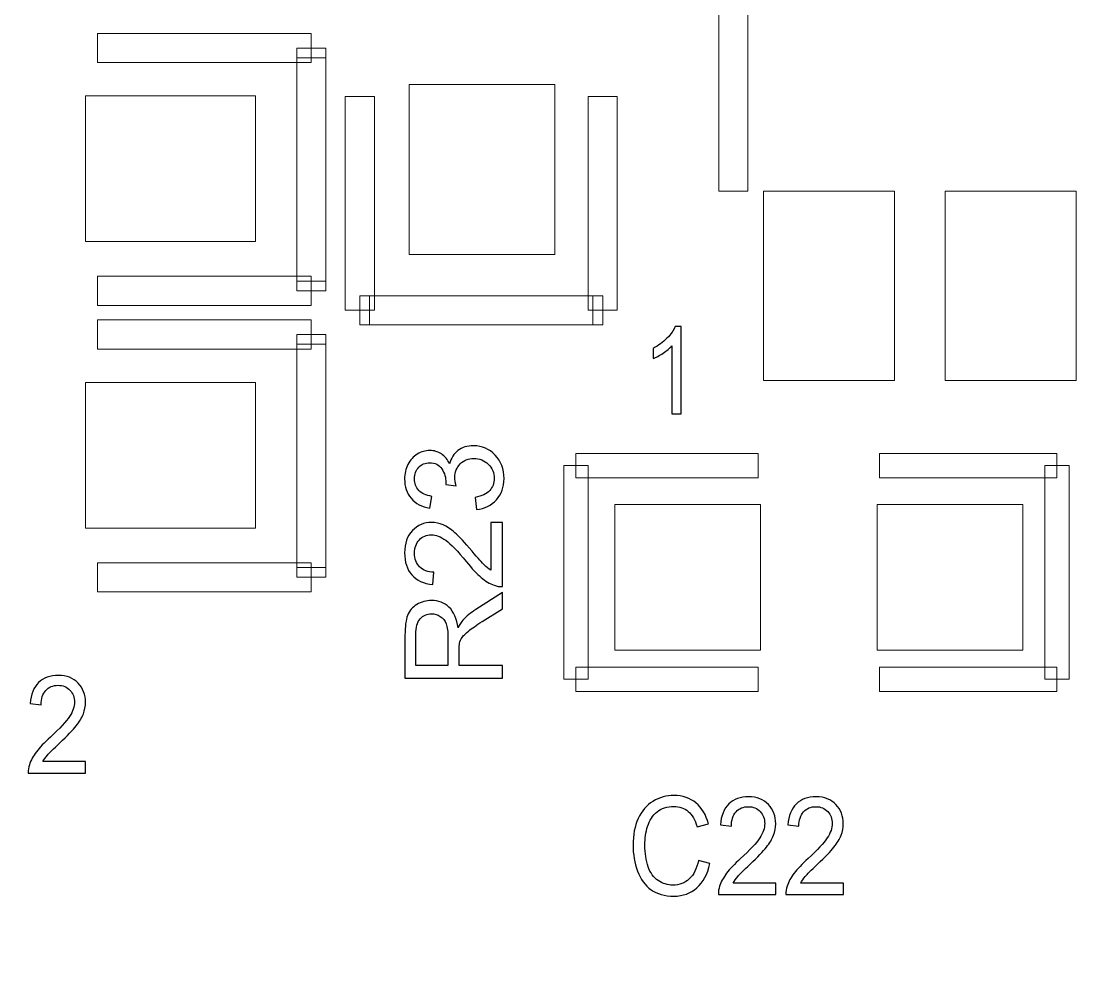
# Model space of a CAD drawing. Header units: millimetres. Extents: x -69 to 39, y -9 to 54.
# Drawn here: x -26.33 to -20.75, y 15.96 to 20.96 of the extents above; entities that cross this region are included whole.
import ezdxf

# ---------------------------------------------------------------- set-up
doc = ezdxf.new("R2010")
doc.units = ezdxf.units.MM
doc.header["$MEASUREMENT"] = 0
for name, color, linetype in [('BG_OUTLINE', 7, 'Continuous'), ('PG_SILKSCREEN_TOP', 7, 'Continuous'), ('PIN_TOP', 7, 'Continuous'), ('RD_SILKSCREEN_TOP', 7, 'Continuous')]:
    doc.layers.add(name, color=color, linetype=linetype)

msp = doc.modelspace()

# ---------------------------------------------------------------- linework, layer by layer
at = {"layer": 'BG_OUTLINE', "color": 176, "lineweight": 9}
msp.add_open_spline([(22.1252, -9.4051), (22.1252, -9.4051), (-56.3279, -9.4051), (-56.3279, -9.4051), (-56.3279, -9.4051), (-56.3279, -9.4051), (-56.3279, 41.6488), (-56.3279, 41.6488), (-56.3279, 41.6488), (-56.3279, 41.6488), (22.3259, 41.6488), (22.3259, 41.6488), (22.3259, 41.6488), (22.9318, 41.6492), (23.513, 41.4088), (23.9418, 40.9807), (23.9418, 40.9807), (24.3705, 40.5525), (24.6115, 39.9687), (24.6119, 39.3628), (24.6119, 39.3628), (24.6119, 39.3628), (24.6119, -7.1191), (24.6119, -7.1191), (24.6119, -7.1191), (24.6123, -7.725), (24.372, -8.3063), (23.9438, -8.735), (23.9438, -8.735), (23.5156, -9.1637), (22.9318, -9.4047), (22.3259, -9.4051), (22.3259, -9.4051), (22.3259, -9.4051), (22.1252, -9.4051), (22.1252, -9.4051)], degree=3, knots=[0, 0, 0, 0, 0.111111, 0.111111, 0.111111, 0.111111, 0.222222, 0.222222, 0.222222, 0.222222, 0.333333, 0.333333, 0.333333, 0.333333, 0.444444, 0.444444, 0.444444, 0.444444, 0.555556, 0.555556, 0.555556, 0.555556, 0.666667, 0.666667, 0.666667, 0.666667, 0.777778, 0.777778, 0.777778, 0.777778, 0.888889, 0.888889, 0.888889, 0.888889, 1, 1, 1, 1], dxfattribs=at)
at = {"layer": 'PG_SILKSCREEN_TOP', "lineweight": 9}
for points in [[(-22.5328, 20.069), (-22.5328, 20.069), (-22.6852, 20.069), (-22.6852, 20.069), (-22.6852, 20.069), (-22.6852, 20.069), (-22.6852, 21.6692), (-22.6852, 21.6692), (-22.6852, 21.6692), (-22.6852, 21.6692), (-22.5328, 21.6692), (-22.5328, 21.6692), (-22.5328, 21.6692), (-22.5328, 21.6692), (-22.5328, 20.069), (-22.5328, 20.069)], [(-24.8165, 20.8945), (-24.8165, 20.8945), (-24.8165, 20.7421), (-24.8165, 20.7421), (-24.8165, 20.7421), (-24.8165, 20.7421), (-25.9341, 20.7421), (-25.9341, 20.7421), (-25.9341, 20.7421), (-25.9341, 20.7421), (-25.9341, 20.8945), (-25.9341, 20.8945), (-25.9341, 20.8945), (-25.9341, 20.8945), (-24.8165, 20.8945), (-24.8165, 20.8945)], [(-24.7403, 20.7675), (-24.7403, 20.7675), (-24.8927, 20.7675), (-24.8927, 20.7675), (-24.8927, 20.7675), (-24.8927, 20.7675), (-24.8927, 20.8183), (-24.8927, 20.8183), (-24.8927, 20.8183), (-24.8927, 20.8183), (-24.7403, 20.8183), (-24.7403, 20.8183), (-24.7403, 20.8183), (-24.7403, 20.8183), (-24.7403, 20.7675), (-24.7403, 20.7675)], [(-24.7403, 19.5991), (-24.7403, 19.5991), (-24.8927, 19.5991), (-24.8927, 19.5991), (-24.8927, 19.5991), (-24.8927, 19.5991), (-24.8927, 20.7675), (-24.8927, 20.7675), (-24.8927, 20.7675), (-24.8927, 20.7675), (-24.7403, 20.7675), (-24.7403, 20.7675), (-24.7403, 20.7675), (-24.7403, 20.7675), (-24.7403, 19.5991), (-24.7403, 19.5991)], [(-24.6387, 20.5643), (-24.6387, 20.5643), (-24.4863, 20.5643), (-24.4863, 20.5643), (-24.4863, 20.5643), (-24.4863, 20.5643), (-24.4863, 19.4467), (-24.4863, 19.4467), (-24.4863, 19.4467), (-24.4863, 19.4467), (-24.6387, 19.4467), (-24.6387, 19.4467), (-24.6387, 19.4467), (-24.6387, 19.4467), (-24.6387, 20.5643), (-24.6387, 20.5643)], [(-23.2163, 19.4467), (-23.2163, 19.4467), (-23.3687, 19.4467), (-23.3687, 19.4467), (-23.3687, 19.4467), (-23.3687, 19.4467), (-23.3687, 20.5643), (-23.3687, 20.5643), (-23.3687, 20.5643), (-23.3687, 20.5643), (-23.2163, 20.5643), (-23.2163, 20.5643), (-23.2163, 20.5643), (-23.2163, 20.5643), (-23.2163, 19.4467), (-23.2163, 19.4467)], [(-25.9341, 19.4721), (-25.9341, 19.4721), (-25.9341, 19.6245), (-25.9341, 19.6245), (-25.9341, 19.6245), (-25.9341, 19.6245), (-24.8165, 19.6245), (-24.8165, 19.6245), (-24.8165, 19.6245), (-24.8165, 19.6245), (-24.8165, 19.4721), (-24.8165, 19.4721), (-24.8165, 19.4721), (-24.8165, 19.4721), (-25.9341, 19.4721), (-25.9341, 19.4721)], [(-24.7403, 19.5483), (-24.7403, 19.5483), (-24.8927, 19.5483), (-24.8927, 19.5483), (-24.8927, 19.5483), (-24.8927, 19.5483), (-24.8927, 19.5991), (-24.8927, 19.5991), (-24.8927, 19.5991), (-24.8927, 19.5991), (-24.7403, 19.5991), (-24.7403, 19.5991), (-24.7403, 19.5991), (-24.7403, 19.5991), (-24.7403, 19.5483), (-24.7403, 19.5483)], [(-24.5625, 19.3705), (-24.5625, 19.3705), (-24.5625, 19.5229), (-24.5625, 19.5229), (-24.5625, 19.5229), (-24.5625, 19.5229), (-24.5117, 19.5229), (-24.5117, 19.5229), (-24.5117, 19.5229), (-24.5117, 19.5229), (-24.5117, 19.3705), (-24.5117, 19.3705), (-24.5117, 19.3705), (-24.5117, 19.3705), (-24.5625, 19.3705), (-24.5625, 19.3705)], [(-24.5117, 19.3705), (-24.5117, 19.3705), (-24.5117, 19.5229), (-24.5117, 19.5229), (-24.5117, 19.5229), (-24.5117, 19.5229), (-23.3433, 19.5229), (-23.3433, 19.5229), (-23.3433, 19.5229), (-23.3433, 19.5229), (-23.3433, 19.3705), (-23.3433, 19.3705), (-23.3433, 19.3705), (-23.3433, 19.3705), (-24.5117, 19.3705), (-24.5117, 19.3705)], [(-23.3433, 19.3705), (-23.3433, 19.3705), (-23.3433, 19.5229), (-23.3433, 19.5229), (-23.3433, 19.5229), (-23.3433, 19.5229), (-23.2925, 19.5229), (-23.2925, 19.5229), (-23.2925, 19.5229), (-23.2925, 19.5229), (-23.2925, 19.3705), (-23.2925, 19.3705), (-23.2925, 19.3705), (-23.2925, 19.3705), (-23.3433, 19.3705), (-23.3433, 19.3705)], [(-24.8165, 19.3959), (-24.8165, 19.3959), (-24.8165, 19.2435), (-24.8165, 19.2435), (-24.8165, 19.2435), (-24.8165, 19.2435), (-25.9341, 19.2435), (-25.9341, 19.2435), (-25.9341, 19.2435), (-25.9341, 19.2435), (-25.9341, 19.3959), (-25.9341, 19.3959), (-25.9341, 19.3959), (-25.9341, 19.3959), (-24.8165, 19.3959), (-24.8165, 19.3959)], [(-24.7403, 19.2689), (-24.7403, 19.2689), (-24.8927, 19.2689), (-24.8927, 19.2689), (-24.8927, 19.2689), (-24.8927, 19.2689), (-24.8927, 19.3197), (-24.8927, 19.3197), (-24.8927, 19.3197), (-24.8927, 19.3197), (-24.7403, 19.3197), (-24.7403, 19.3197), (-24.7403, 19.3197), (-24.7403, 19.3197), (-24.7403, 19.2689), (-24.7403, 19.2689)], [(-24.7403, 18.1005), (-24.7403, 18.1005), (-24.8927, 18.1005), (-24.8927, 18.1005), (-24.8927, 18.1005), (-24.8927, 18.1005), (-24.8927, 19.2689), (-24.8927, 19.2689), (-24.8927, 19.2689), (-24.8927, 19.2689), (-24.7403, 19.2689), (-24.7403, 19.2689), (-24.7403, 19.2689), (-24.7403, 19.2689), (-24.7403, 18.1005), (-24.7403, 18.1005)], [(-23.4322, 18.5704), (-23.4322, 18.5704), (-23.4322, 18.6974), (-23.4322, 18.6974), (-23.4322, 18.6974), (-23.4322, 18.6974), (-22.4797, 18.6974), (-22.4797, 18.6974), (-22.4797, 18.6974), (-22.4797, 18.6974), (-22.4797, 18.5704), (-22.4797, 18.5704), (-22.4797, 18.5704), (-22.4797, 18.5704), (-23.4322, 18.5704), (-23.4322, 18.5704)], [(-20.9176, 18.6974), (-20.9176, 18.6974), (-20.9176, 18.5704), (-20.9176, 18.5704), (-20.9176, 18.5704), (-20.9176, 18.5704), (-21.8447, 18.5704), (-21.8447, 18.5704), (-21.8447, 18.5704), (-21.8447, 18.5704), (-21.8447, 18.6974), (-21.8447, 18.6974), (-21.8447, 18.6974), (-21.8447, 18.6974), (-20.9176, 18.6974), (-20.9176, 18.6974)], [(-23.3687, 17.5163), (-23.3687, 17.5163), (-23.4957, 17.5163), (-23.4957, 17.5163), (-23.4957, 17.5163), (-23.4957, 17.5163), (-23.4957, 18.6339), (-23.4957, 18.6339), (-23.4957, 18.6339), (-23.4957, 18.6339), (-23.3687, 18.6339), (-23.3687, 18.6339), (-23.3687, 18.6339), (-23.3687, 18.6339), (-23.3687, 17.5163), (-23.3687, 17.5163)], [(-20.8541, 17.5163), (-20.8541, 17.5163), (-20.9811, 17.5163), (-20.9811, 17.5163), (-20.9811, 17.5163), (-20.9811, 17.5163), (-20.9811, 18.6339), (-20.9811, 18.6339), (-20.9811, 18.6339), (-20.9811, 18.6339), (-20.8541, 18.6339), (-20.8541, 18.6339), (-20.8541, 18.6339), (-20.8541, 18.6339), (-20.8541, 17.5163), (-20.8541, 17.5163)], [(-25.9341, 17.9735), (-25.9341, 17.9735), (-25.9341, 18.1259), (-25.9341, 18.1259), (-25.9341, 18.1259), (-25.9341, 18.1259), (-24.8165, 18.1259), (-24.8165, 18.1259), (-24.8165, 18.1259), (-24.8165, 18.1259), (-24.8165, 17.9735), (-24.8165, 17.9735), (-24.8165, 17.9735), (-24.8165, 17.9735), (-25.9341, 17.9735), (-25.9341, 17.9735)], [(-24.7403, 18.0497), (-24.7403, 18.0497), (-24.8927, 18.0497), (-24.8927, 18.0497), (-24.8927, 18.0497), (-24.8927, 18.0497), (-24.8927, 18.1005), (-24.8927, 18.1005), (-24.8927, 18.1005), (-24.8927, 18.1005), (-24.7403, 18.1005), (-24.7403, 18.1005), (-24.7403, 18.1005), (-24.7403, 18.1005), (-24.7403, 18.0497), (-24.7403, 18.0497)], [(-22.4797, 17.5798), (-22.4797, 17.5798), (-22.4797, 17.4528), (-22.4797, 17.4528), (-22.4797, 17.4528), (-22.4797, 17.4528), (-23.4322, 17.4528), (-23.4322, 17.4528), (-23.4322, 17.4528), (-23.4322, 17.4528), (-23.4322, 17.5798), (-23.4322, 17.5798), (-23.4322, 17.5798), (-23.4322, 17.5798), (-22.4797, 17.5798), (-22.4797, 17.5798)], [(-21.8447, 17.4528), (-21.8447, 17.4528), (-21.8447, 17.5798), (-21.8447, 17.5798), (-21.8447, 17.5798), (-21.8447, 17.5798), (-20.9176, 17.5798), (-20.9176, 17.5798), (-20.9176, 17.5798), (-20.9176, 17.5798), (-20.9176, 17.4528), (-20.9176, 17.4528), (-20.9176, 17.4528), (-20.9176, 17.4528), (-21.8447, 17.4528), (-21.8447, 17.4528)]]:
    msp.add_open_spline(points, degree=3, knots=[0, 0, 0, 0, 0.25, 0.25, 0.25, 0.25, 0.5, 0.5, 0.5, 0.5, 0.75, 0.75, 0.75, 0.75, 1, 1, 1, 1], dxfattribs=at)
at = {"layer": 'PG_SILKSCREEN_TOP'}
msp.add_open_spline([(-22.8813, 18.905), (-22.8813, 18.905), (-22.9302, 18.905), (-22.9302, 18.905), (-22.9302, 18.905), (-22.9302, 18.905), (-22.9302, 19.2606), (-22.9302, 19.2606), (-22.9302, 19.2606), (-22.942, 19.2478), (-22.9574, 19.235), (-22.9766, 19.2222), (-22.9766, 19.2222), (-22.9959, 19.2094), (-23.013, 19.1997), (-23.0283, 19.1934), (-23.0283, 19.1934), (-23.0283, 19.1934), (-23.0283, 19.2473), (-23.0283, 19.2473), (-23.0283, 19.2473), (-23.0009, 19.262), (-22.9769, 19.2798), (-22.9564, 19.3006), (-22.9564, 19.3006), (-22.9359, 19.3216), (-22.9213, 19.3418), (-22.9127, 19.3615), (-22.9127, 19.3615), (-22.9127, 19.3615), (-22.8813, 19.3615), (-22.8813, 19.3615), (-22.8813, 19.3615), (-22.8813, 19.3615), (-22.8813, 18.905), (-22.8813, 18.905)], degree=3, knots=[0, 0, 0, 0, 0.111111, 0.111111, 0.111111, 0.111111, 0.222222, 0.222222, 0.222222, 0.222222, 0.333333, 0.333333, 0.333333, 0.333333, 0.444444, 0.444444, 0.444444, 0.444444, 0.555556, 0.555556, 0.555556, 0.555556, 0.666667, 0.666667, 0.666667, 0.666667, 0.777778, 0.777778, 0.777778, 0.777778, 0.888889, 0.888889, 0.888889, 0.888889, 1, 1, 1, 1], dxfattribs=at)
at = {"layer": 'PIN_TOP', "color": 8, "lineweight": 9}
for points in [[(-24.3049, 20.6278), (-24.3049, 20.6278), (-23.5429, 20.6278), (-23.5429, 20.6278), (-23.5429, 20.6278), (-23.5429, 20.6278), (-23.5429, 19.7388), (-23.5429, 19.7388), (-23.5429, 19.7388), (-23.5429, 19.7388), (-24.3049, 19.7388), (-24.3049, 19.7388), (-24.3049, 19.7388), (-24.3049, 19.7388), (-24.3049, 20.6278), (-24.3049, 20.6278)], [(-25.9976, 19.8059), (-25.9976, 19.8059), (-25.9976, 20.5679), (-25.9976, 20.5679), (-25.9976, 20.5679), (-25.9976, 20.5679), (-25.1086, 20.5679), (-25.1086, 20.5679), (-25.1086, 20.5679), (-25.1086, 20.5679), (-25.1086, 19.8059), (-25.1086, 19.8059), (-25.1086, 19.8059), (-25.1086, 19.8059), (-25.9976, 19.8059), (-25.9976, 19.8059)], [(-22.4518, 19.0789), (-22.4518, 19.0789), (-22.4518, 20.0695), (-22.4518, 20.0695), (-22.4518, 20.0695), (-22.4518, 20.0695), (-21.766, 20.0695), (-21.766, 20.0695), (-21.766, 20.0695), (-21.766, 20.0695), (-21.766, 19.0789), (-21.766, 19.0789), (-21.766, 19.0789), (-21.766, 19.0789), (-22.4518, 19.0789), (-22.4518, 19.0789)], [(-21.5018, 19.0789), (-21.5018, 19.0789), (-21.5018, 20.0695), (-21.5018, 20.0695), (-21.5018, 20.0695), (-21.5018, 20.0695), (-20.816, 20.0695), (-20.816, 20.0695), (-20.816, 20.0695), (-20.816, 20.0695), (-20.816, 19.0789), (-20.816, 19.0789), (-20.816, 19.0789), (-20.816, 19.0789), (-21.5018, 19.0789), (-21.5018, 19.0789)], [(-25.9976, 18.3073), (-25.9976, 18.3073), (-25.9976, 19.0693), (-25.9976, 19.0693), (-25.9976, 19.0693), (-25.9976, 19.0693), (-25.1086, 19.0693), (-25.1086, 19.0693), (-25.1086, 19.0693), (-25.1086, 19.0693), (-25.1086, 18.3073), (-25.1086, 18.3073), (-25.1086, 18.3073), (-25.1086, 18.3073), (-25.9976, 18.3073), (-25.9976, 18.3073)], [(-22.467, 18.4307), (-22.467, 18.4307), (-22.467, 17.6687), (-22.467, 17.6687), (-22.467, 17.6687), (-22.467, 17.6687), (-23.229, 17.6687), (-23.229, 17.6687), (-23.229, 17.6687), (-23.229, 17.6687), (-23.229, 18.4307), (-23.229, 18.4307), (-23.229, 18.4307), (-23.229, 18.4307), (-22.467, 18.4307), (-22.467, 18.4307)], [(-21.0954, 18.4307), (-21.0954, 18.4307), (-21.0954, 17.6687), (-21.0954, 17.6687), (-21.0954, 17.6687), (-21.0954, 17.6687), (-21.8574, 17.6687), (-21.8574, 17.6687), (-21.8574, 17.6687), (-21.8574, 17.6687), (-21.8574, 18.4307), (-21.8574, 18.4307), (-21.8574, 18.4307), (-21.8574, 18.4307), (-21.0954, 18.4307), (-21.0954, 18.4307)]]:
    msp.add_open_spline(points, degree=3, knots=[0, 0, 0, 0, 0.25, 0.25, 0.25, 0.25, 0.5, 0.5, 0.5, 0.5, 0.75, 0.75, 0.75, 0.75, 1, 1, 1, 1], dxfattribs=at)
at = {"layer": 'RD_SILKSCREEN_TOP', "color": 1}
for points, knots in [([(-23.9517, 18.4045), (-23.9517, 18.4045), (-23.96, 18.4669), (-23.96, 18.4669), (-23.96, 18.4669), (-23.9246, 18.4742), (-23.8991, 18.4864), (-23.8834, 18.5036), (-23.8834, 18.5036), (-23.8678, 18.5209), (-23.86, 18.5419), (-23.86, 18.5666), (-23.86, 18.5666), (-23.86, 18.596), (-23.8702, 18.6209), (-23.8906, 18.6412), (-23.8906, 18.6412), (-23.9109, 18.6613), (-23.9362, 18.6715), (-23.9663, 18.6715), (-23.9663, 18.6715), (-23.995, 18.6715), (-24.0187, 18.6622), (-24.0373, 18.6434), (-24.0373, 18.6434), (-24.0559, 18.6246), (-24.0653, 18.6008), (-24.0653, 18.5718), (-24.0653, 18.5718), (-24.0653, 18.56), (-24.0629, 18.5453), (-24.0583, 18.5277), (-24.0583, 18.5277), (-24.0583, 18.5277), (-24.1132, 18.5347), (-24.1132, 18.5347), (-24.1132, 18.5347), (-24.1127, 18.5389), (-24.1124, 18.5422), (-24.1124, 18.5448), (-24.1124, 18.5448), (-24.1124, 18.5714), (-24.1194, 18.5953), (-24.1333, 18.6166), (-24.1333, 18.6166), (-24.1472, 18.638), (-24.1686, 18.6486), (-24.1976, 18.6486), (-24.1976, 18.6486), (-24.2204, 18.6486), (-24.2395, 18.6408), (-24.2545, 18.6253), (-24.2545, 18.6253), (-24.2695, 18.6098), (-24.2771, 18.5897), (-24.2771, 18.5652), (-24.2771, 18.5652), (-24.2771, 18.5409), (-24.2694, 18.5206), (-24.2542, 18.5045), (-24.2542, 18.5045), (-24.2389, 18.4883), (-24.2159, 18.4778), (-24.1853, 18.4732), (-24.1853, 18.4732), (-24.1853, 18.4732), (-24.1965, 18.4108), (-24.1965, 18.4108), (-24.1965, 18.4108), (-24.2384, 18.4183), (-24.2709, 18.4358), (-24.2939, 18.4628), (-24.2939, 18.4628), (-24.3169, 18.4899), (-24.3285, 18.5236), (-24.3285, 18.5639), (-24.3285, 18.5639), (-24.3285, 18.5916), (-24.3225, 18.6172), (-24.3106, 18.6406), (-24.3106, 18.6406), (-24.2987, 18.6639), (-24.2824, 18.6818), (-24.2618, 18.6943), (-24.2618, 18.6943), (-24.2412, 18.7066), (-24.2194, 18.7129), (-24.1961, 18.7129), (-24.1961, 18.7129), (-24.1742, 18.7129), (-24.1542, 18.707), (-24.136, 18.6951), (-24.136, 18.6951), (-24.118, 18.6833), (-24.1037, 18.6658), (-24.093, 18.6427), (-24.093, 18.6427), (-24.0861, 18.6728), (-24.0717, 18.6962), (-24.0497, 18.7129), (-24.0497, 18.7129), (-24.0279, 18.7295), (-24.0006, 18.7378), (-23.9677, 18.7378), (-23.9677, 18.7378), (-23.9233, 18.7378), (-23.8856, 18.7217), (-23.8546, 18.6892), (-23.8546, 18.6892), (-23.8237, 18.6568), (-23.8083, 18.6158), (-23.8083, 18.5663), (-23.8083, 18.5663), (-23.8083, 18.5216), (-23.8216, 18.4845), (-23.8482, 18.455), (-23.8482, 18.455), (-23.8748, 18.4255), (-23.9093, 18.4086), (-23.9517, 18.4045)], [0, 0, 0, 0, 0.033333, 0.033333, 0.033333, 0.033333, 0.066667, 0.066667, 0.066667, 0.066667, 0.1, 0.1, 0.1, 0.1, 0.133333, 0.133333, 0.133333, 0.133333, 0.166667, 0.166667, 0.166667, 0.166667, 0.2, 0.2, 0.2, 0.2, 0.233333, 0.233333, 0.233333, 0.233333, 0.266667, 0.266667, 0.266667, 0.266667, 0.3, 0.3, 0.3, 0.3, 0.333333, 0.333333, 0.333333, 0.333333, 0.366667, 0.366667, 0.366667, 0.366667, 0.4, 0.4, 0.4, 0.4, 0.433333, 0.433333, 0.433333, 0.433333, 0.466667, 0.466667, 0.466667, 0.466667, 0.5, 0.5, 0.5, 0.5, 0.533333, 0.533333, 0.533333, 0.533333, 0.566667, 0.566667, 0.566667, 0.566667, 0.6, 0.6, 0.6, 0.6, 0.633333, 0.633333, 0.633333, 0.633333, 0.666667, 0.666667, 0.666667, 0.666667, 0.7, 0.7, 0.7, 0.7, 0.733333, 0.733333, 0.733333, 0.733333, 0.766667, 0.766667, 0.766667, 0.766667, 0.8, 0.8, 0.8, 0.8, 0.833333, 0.833333, 0.833333, 0.833333, 0.866667, 0.866667, 0.866667, 0.866667, 0.9, 0.9, 0.9, 0.9, 0.933333, 0.933333, 0.933333, 0.933333, 0.966667, 0.966667, 0.966667, 0.966667, 1, 1, 1, 1]), ([(-23.8774, 18.3372), (-23.8774, 18.3372), (-23.8173, 18.3372), (-23.8173, 18.3372), (-23.8173, 18.3372), (-23.8173, 18.3372), (-23.8173, 18.0007), (-23.8173, 18.0007), (-23.8173, 18.0007), (-23.8324, 18.0002), (-23.8468, 18.0026), (-23.8607, 18.0079), (-23.8607, 18.0079), (-23.8837, 18.0164), (-23.9062, 18.0302), (-23.9285, 18.049), (-23.9285, 18.049), (-23.9506, 18.068), (-23.9764, 18.0953), (-24.0055, 18.1308), (-24.0055, 18.1308), (-24.0509, 18.1862), (-24.0868, 18.2236), (-24.1134, 18.2431), (-24.1134, 18.2431), (-24.1398, 18.2625), (-24.165, 18.2722), (-24.1885, 18.2722), (-24.1885, 18.2722), (-24.2133, 18.2722), (-24.2342, 18.2633), (-24.2513, 18.2457), (-24.2513, 18.2457), (-24.2682, 18.2279), (-24.2767, 18.2048), (-24.2767, 18.1763), (-24.2767, 18.1763), (-24.2767, 18.1462), (-24.2677, 18.1222), (-24.2496, 18.1042), (-24.2496, 18.1042), (-24.2316, 18.086), (-24.2066, 18.0769), (-24.1747, 18.0767), (-24.1747, 18.0767), (-24.1747, 18.0767), (-24.1812, 18.0124), (-24.1812, 18.0124), (-24.1812, 18.0124), (-24.2292, 18.0168), (-24.2657, 18.0334), (-24.2908, 18.0621), (-24.2908, 18.0621), (-24.316, 18.0908), (-24.3285, 18.1294), (-24.3285, 18.1778), (-24.3285, 18.1778), (-24.3285, 18.2266), (-24.3149, 18.2652), (-24.2879, 18.2937), (-24.2879, 18.2937), (-24.2607, 18.3223), (-24.2272, 18.3365), (-24.1871, 18.3365), (-24.1871, 18.3365), (-24.1667, 18.3365), (-24.1467, 18.3323), (-24.127, 18.3239), (-24.127, 18.3239), (-24.1074, 18.3156), (-24.0866, 18.3017), (-24.0649, 18.2824), (-24.0649, 18.2824), (-24.0431, 18.2631), (-24.0132, 18.231), (-23.9753, 18.1861), (-23.9753, 18.1861), (-23.9438, 18.1486), (-23.9224, 18.1245), (-23.9112, 18.1139), (-23.9112, 18.1139), (-23.9, 18.1032), (-23.8888, 18.0944), (-23.8774, 18.0874), (-23.8774, 18.0874), (-23.8774, 18.0874), (-23.8774, 18.3372), (-23.8774, 18.3372)], [0, 0, 0, 0, 0.045455, 0.045455, 0.045455, 0.045455, 0.090909, 0.090909, 0.090909, 0.090909, 0.136364, 0.136364, 0.136364, 0.136364, 0.181818, 0.181818, 0.181818, 0.181818, 0.227273, 0.227273, 0.227273, 0.227273, 0.272727, 0.272727, 0.272727, 0.272727, 0.318182, 0.318182, 0.318182, 0.318182, 0.363636, 0.363636, 0.363636, 0.363636, 0.409091, 0.409091, 0.409091, 0.409091, 0.454545, 0.454545, 0.454545, 0.454545, 0.5, 0.5, 0.5, 0.5, 0.545455, 0.545455, 0.545455, 0.545455, 0.590909, 0.590909, 0.590909, 0.590909, 0.636364, 0.636364, 0.636364, 0.636364, 0.681818, 0.681818, 0.681818, 0.681818, 0.727273, 0.727273, 0.727273, 0.727273, 0.772727, 0.772727, 0.772727, 0.772727, 0.818182, 0.818182, 0.818182, 0.818182, 0.863636, 0.863636, 0.863636, 0.863636, 0.909091, 0.909091, 0.909091, 0.909091, 0.954545, 0.954545, 0.954545, 0.954545, 1, 1, 1, 1]), ([(-23.8173, 17.5214), (-23.8173, 17.5214), (-24.3264, 17.5214), (-24.3264, 17.5214), (-24.3264, 17.5214), (-24.3264, 17.5214), (-24.3264, 17.7471), (-24.3264, 17.7471), (-24.3264, 17.7471), (-24.3264, 17.7925), (-24.3218, 17.827), (-24.3127, 17.8506), (-24.3127, 17.8506), (-24.3035, 17.8742), (-24.2874, 17.893), (-24.2643, 17.9073), (-24.2643, 17.9073), (-24.2411, 17.9214), (-24.2155, 17.9284), (-24.1875, 17.9284), (-24.1875, 17.9284), (-24.1513, 17.9284), (-24.121, 17.9168), (-24.0962, 17.8933), (-24.0962, 17.8933), (-24.0714, 17.8699), (-24.0557, 17.8338), (-24.0489, 17.7849), (-24.0489, 17.7849), (-24.0404, 17.8028), (-24.032, 17.8164), (-24.0235, 17.8256), (-24.0235, 17.8256), (-24.0055, 17.8453), (-23.9829, 17.8639), (-23.9559, 17.8816), (-23.9559, 17.8816), (-23.9559, 17.8816), (-23.8173, 17.9701), (-23.8173, 17.9701), (-23.8173, 17.9701), (-23.8173, 17.9701), (-23.8173, 17.8853), (-23.8173, 17.8853), (-23.8173, 17.8853), (-23.8173, 17.8853), (-23.9233, 17.818), (-23.9233, 17.818), (-23.9233, 17.818), (-23.9537, 17.7983), (-23.9772, 17.7821), (-23.9933, 17.7693), (-23.9933, 17.7693), (-24.0096, 17.7566), (-24.0209, 17.7452), (-24.0273, 17.7352), (-24.0273, 17.7352), (-24.0339, 17.7251), (-24.0384, 17.7149), (-24.041, 17.7045), (-24.041, 17.7045), (-24.0425, 17.6968), (-24.0433, 17.6843), (-24.0433, 17.6669), (-24.0433, 17.6669), (-24.0433, 17.6669), (-24.0433, 17.5888), (-24.0433, 17.5888), (-24.0433, 17.5888), (-24.0433, 17.5888), (-23.8173, 17.5888), (-23.8173, 17.5888), (-23.8173, 17.5888), (-23.8173, 17.5888), (-23.8173, 17.5214), (-23.8173, 17.5214)], [0, 0, 0, 0, 0.052632, 0.052632, 0.052632, 0.052632, 0.105263, 0.105263, 0.105263, 0.105263, 0.157895, 0.157895, 0.157895, 0.157895, 0.210526, 0.210526, 0.210526, 0.210526, 0.263158, 0.263158, 0.263158, 0.263158, 0.315789, 0.315789, 0.315789, 0.315789, 0.368421, 0.368421, 0.368421, 0.368421, 0.421053, 0.421053, 0.421053, 0.421053, 0.473684, 0.473684, 0.473684, 0.473684, 0.526316, 0.526316, 0.526316, 0.526316, 0.578947, 0.578947, 0.578947, 0.578947, 0.631579, 0.631579, 0.631579, 0.631579, 0.684211, 0.684211, 0.684211, 0.684211, 0.736842, 0.736842, 0.736842, 0.736842, 0.789474, 0.789474, 0.789474, 0.789474, 0.842105, 0.842105, 0.842105, 0.842105, 0.894737, 0.894737, 0.894737, 0.894737, 0.947368, 0.947368, 0.947368, 0.947368, 1, 1, 1, 1]), ([(-24.1017, 17.5888), (-24.1017, 17.5888), (-24.1017, 17.7336), (-24.1017, 17.7336), (-24.1017, 17.7336), (-24.1017, 17.7643), (-24.1049, 17.7885), (-24.1113, 17.8058), (-24.1113, 17.8058), (-24.1177, 17.8232), (-24.1279, 17.8364), (-24.1418, 17.8454), (-24.1418, 17.8454), (-24.1558, 17.8544), (-24.171, 17.8589), (-24.1875, 17.8589), (-24.1875, 17.8589), (-24.2115, 17.8589), (-24.2313, 17.8503), (-24.2469, 17.8327), (-24.2469, 17.8327), (-24.2624, 17.8153), (-24.2701, 17.7877), (-24.2701, 17.7499), (-24.2701, 17.7499), (-24.2701, 17.7499), (-24.2701, 17.5888), (-24.2701, 17.5888), (-24.2701, 17.5888), (-24.2701, 17.5888), (-24.1017, 17.5888), (-24.1017, 17.5888)], [0, 0, 0, 0, 0.125, 0.125, 0.125, 0.125, 0.25, 0.25, 0.25, 0.25, 0.375, 0.375, 0.375, 0.375, 0.5, 0.5, 0.5, 0.5, 0.625, 0.625, 0.625, 0.625, 0.75, 0.75, 0.75, 0.75, 0.875, 0.875, 0.875, 0.875, 1, 1, 1, 1]), ([(-25.9965, 17.0855), (-25.9965, 17.0855), (-25.9965, 17.0254), (-25.9965, 17.0254), (-25.9965, 17.0254), (-25.9965, 17.0254), (-26.2969, 17.0254), (-26.2969, 17.0254), (-26.2969, 17.0254), (-26.2974, 17.0405), (-26.2952, 17.0549), (-26.2905, 17.0688), (-26.2905, 17.0688), (-26.2829, 17.0918), (-26.2706, 17.1143), (-26.2538, 17.1366), (-26.2538, 17.1366), (-26.2368, 17.1587), (-26.2125, 17.1845), (-26.1808, 17.2136), (-26.1808, 17.2136), (-26.1313, 17.259), (-26.0979, 17.2949), (-26.0805, 17.3215), (-26.0805, 17.3215), (-26.0632, 17.3479), (-26.0545, 17.3731), (-26.0545, 17.3966), (-26.0545, 17.3966), (-26.0545, 17.4214), (-26.0625, 17.4423), (-26.0782, 17.4594), (-26.0782, 17.4594), (-26.0941, 17.4763), (-26.1147, 17.4848), (-26.1401, 17.4848), (-26.1401, 17.4848), (-26.167, 17.4848), (-26.1884, 17.4758), (-26.2045, 17.4577), (-26.2045, 17.4577), (-26.2208, 17.4397), (-26.2289, 17.4147), (-26.2291, 17.3828), (-26.2291, 17.3828), (-26.2291, 17.3828), (-26.2865, 17.3893), (-26.2865, 17.3893), (-26.2865, 17.3893), (-26.2825, 17.4373), (-26.2677, 17.4738), (-26.2421, 17.4989), (-26.2421, 17.4989), (-26.2165, 17.5241), (-26.182, 17.5366), (-26.1388, 17.5366), (-26.1388, 17.5366), (-26.0952, 17.5366), (-26.0608, 17.523), (-26.0353, 17.496), (-26.0353, 17.496), (-26.0098, 17.4688), (-25.9971, 17.4353), (-25.9971, 17.3952), (-25.9971, 17.3952), (-25.9971, 17.3748), (-26.0008, 17.3548), (-26.0083, 17.3351), (-26.0083, 17.3351), (-26.0158, 17.3155), (-26.0282, 17.2947), (-26.0454, 17.273), (-26.0454, 17.273), (-26.0626, 17.2512), (-26.0913, 17.2213), (-26.1314, 17.1834), (-26.1314, 17.1834), (-26.1649, 17.1519), (-26.1864, 17.1305), (-26.1958, 17.1193), (-26.1958, 17.1193), (-26.2054, 17.1081), (-26.2133, 17.0969), (-26.2195, 17.0855), (-26.2195, 17.0855), (-26.2195, 17.0855), (-25.9965, 17.0855), (-25.9965, 17.0855)], [0, 0, 0, 0, 0.045455, 0.045455, 0.045455, 0.045455, 0.090909, 0.090909, 0.090909, 0.090909, 0.136364, 0.136364, 0.136364, 0.136364, 0.181818, 0.181818, 0.181818, 0.181818, 0.227273, 0.227273, 0.227273, 0.227273, 0.272727, 0.272727, 0.272727, 0.272727, 0.318182, 0.318182, 0.318182, 0.318182, 0.363636, 0.363636, 0.363636, 0.363636, 0.409091, 0.409091, 0.409091, 0.409091, 0.454545, 0.454545, 0.454545, 0.454545, 0.5, 0.5, 0.5, 0.5, 0.545455, 0.545455, 0.545455, 0.545455, 0.590909, 0.590909, 0.590909, 0.590909, 0.636364, 0.636364, 0.636364, 0.636364, 0.681818, 0.681818, 0.681818, 0.681818, 0.727273, 0.727273, 0.727273, 0.727273, 0.772727, 0.772727, 0.772727, 0.772727, 0.818182, 0.818182, 0.818182, 0.818182, 0.863636, 0.863636, 0.863636, 0.863636, 0.909091, 0.909091, 0.909091, 0.909091, 0.954545, 0.954545, 0.954545, 0.954545, 1, 1, 1, 1]), ([(-22.7922, 16.5689), (-22.7922, 16.5689), (-22.732, 16.5518), (-22.732, 16.5518), (-22.732, 16.5518), (-22.7446, 16.4966), (-22.7674, 16.4544), (-22.8001, 16.4252), (-22.8001, 16.4252), (-22.8328, 16.3962), (-22.8729, 16.3817), (-22.9203, 16.3817), (-22.9203, 16.3817), (-22.9693, 16.3817), (-23.0091, 16.3929), (-23.0398, 16.4152), (-23.0398, 16.4152), (-23.0705, 16.4376), (-23.0939, 16.4699), (-23.1099, 16.5123), (-23.1099, 16.5123), (-23.1259, 16.5547), (-23.1339, 16.6002), (-23.1339, 16.6488), (-23.1339, 16.6488), (-23.1339, 16.7018), (-23.1249, 16.748), (-23.1068, 16.7875), (-23.1068, 16.7875), (-23.0886, 16.827), (-23.0629, 16.8569), (-23.0295, 16.8775), (-23.0295, 16.8775), (-22.9961, 16.898), (-22.9594, 16.9082), (-22.9193, 16.9082), (-22.9193, 16.9082), (-22.8738, 16.9082), (-22.8356, 16.8952), (-22.8046, 16.8693), (-22.8046, 16.8693), (-22.7736, 16.8433), (-22.752, 16.8069), (-22.7399, 16.7599), (-22.7399, 16.7599), (-22.7399, 16.7599), (-22.799, 16.7442), (-22.799, 16.7442), (-22.799, 16.7442), (-22.8096, 16.7813), (-22.8248, 16.8082), (-22.845, 16.8252), (-22.845, 16.8252), (-22.865, 16.8421), (-22.8901, 16.8505), (-22.9206, 16.8505), (-22.9206, 16.8505), (-22.9555, 16.8505), (-22.9846, 16.8412), (-23.0081, 16.8225), (-23.0081, 16.8225), (-23.0317, 16.8036), (-23.0481, 16.7785), (-23.0576, 16.7468), (-23.0576, 16.7468), (-23.0671, 16.7153), (-23.0718, 16.6827), (-23.0718, 16.6492), (-23.0718, 16.6492), (-23.0718, 16.6058), (-23.0662, 16.5681), (-23.0551, 16.5357), (-23.0551, 16.5357), (-23.0437, 16.5035), (-23.0262, 16.4793), (-23.0024, 16.4633), (-23.0024, 16.4633), (-22.9786, 16.4473), (-22.9529, 16.4394), (-22.9251, 16.4394), (-22.9251, 16.4394), (-22.8915, 16.4394), (-22.863, 16.4503), (-22.8396, 16.472), (-22.8396, 16.472), (-22.8162, 16.4938), (-22.8005, 16.5261), (-22.7922, 16.5689)], [0, 0, 0, 0, 0.045455, 0.045455, 0.045455, 0.045455, 0.090909, 0.090909, 0.090909, 0.090909, 0.136364, 0.136364, 0.136364, 0.136364, 0.181818, 0.181818, 0.181818, 0.181818, 0.227273, 0.227273, 0.227273, 0.227273, 0.272727, 0.272727, 0.272727, 0.272727, 0.318182, 0.318182, 0.318182, 0.318182, 0.363636, 0.363636, 0.363636, 0.363636, 0.409091, 0.409091, 0.409091, 0.409091, 0.454545, 0.454545, 0.454545, 0.454545, 0.5, 0.5, 0.5, 0.5, 0.545455, 0.545455, 0.545455, 0.545455, 0.590909, 0.590909, 0.590909, 0.590909, 0.636364, 0.636364, 0.636364, 0.636364, 0.681818, 0.681818, 0.681818, 0.681818, 0.727273, 0.727273, 0.727273, 0.727273, 0.772727, 0.772727, 0.772727, 0.772727, 0.818182, 0.818182, 0.818182, 0.818182, 0.863636, 0.863636, 0.863636, 0.863636, 0.909091, 0.909091, 0.909091, 0.909091, 0.954545, 0.954545, 0.954545, 0.954545, 1, 1, 1, 1]), ([(-22.3872, 16.4505), (-22.3872, 16.4505), (-22.3872, 16.3904), (-22.3872, 16.3904), (-22.3872, 16.3904), (-22.3872, 16.3904), (-22.6876, 16.3904), (-22.6876, 16.3904), (-22.6876, 16.3904), (-22.6881, 16.4055), (-22.6859, 16.4199), (-22.6812, 16.4338), (-22.6812, 16.4338), (-22.6736, 16.4568), (-22.6613, 16.4793), (-22.6445, 16.5016), (-22.6445, 16.5016), (-22.6275, 16.5237), (-22.6032, 16.5495), (-22.5715, 16.5786), (-22.5715, 16.5786), (-22.522, 16.624), (-22.4886, 16.6599), (-22.4712, 16.6865), (-22.4712, 16.6865), (-22.4539, 16.7129), (-22.4452, 16.7381), (-22.4452, 16.7616), (-22.4452, 16.7616), (-22.4452, 16.7864), (-22.4532, 16.8073), (-22.4689, 16.8244), (-22.4689, 16.8244), (-22.4848, 16.8413), (-22.5054, 16.8498), (-22.5308, 16.8498), (-22.5308, 16.8498), (-22.5577, 16.8498), (-22.5791, 16.8408), (-22.5952, 16.8227), (-22.5952, 16.8227), (-22.6115, 16.8047), (-22.6196, 16.7797), (-22.6198, 16.7478), (-22.6198, 16.7478), (-22.6198, 16.7478), (-22.6772, 16.7543), (-22.6772, 16.7543), (-22.6772, 16.7543), (-22.6732, 16.8023), (-22.6584, 16.8388), (-22.6328, 16.8639), (-22.6328, 16.8639), (-22.6072, 16.8891), (-22.5727, 16.9016), (-22.5295, 16.9016), (-22.5295, 16.9016), (-22.4859, 16.9016), (-22.4515, 16.888), (-22.426, 16.861), (-22.426, 16.861), (-22.4005, 16.8338), (-22.3878, 16.8003), (-22.3878, 16.7602), (-22.3878, 16.7602), (-22.3878, 16.7398), (-22.3915, 16.7198), (-22.399, 16.7001), (-22.399, 16.7001), (-22.4065, 16.6805), (-22.4189, 16.6597), (-22.4361, 16.638), (-22.4361, 16.638), (-22.4533, 16.6162), (-22.482, 16.5863), (-22.5221, 16.5484), (-22.5221, 16.5484), (-22.5556, 16.5169), (-22.5771, 16.4955), (-22.5865, 16.4843), (-22.5865, 16.4843), (-22.5961, 16.4731), (-22.604, 16.4619), (-22.6102, 16.4505), (-22.6102, 16.4505), (-22.6102, 16.4505), (-22.3872, 16.4505), (-22.3872, 16.4505)], [0, 0, 0, 0, 0.045455, 0.045455, 0.045455, 0.045455, 0.090909, 0.090909, 0.090909, 0.090909, 0.136364, 0.136364, 0.136364, 0.136364, 0.181818, 0.181818, 0.181818, 0.181818, 0.227273, 0.227273, 0.227273, 0.227273, 0.272727, 0.272727, 0.272727, 0.272727, 0.318182, 0.318182, 0.318182, 0.318182, 0.363636, 0.363636, 0.363636, 0.363636, 0.409091, 0.409091, 0.409091, 0.409091, 0.454545, 0.454545, 0.454545, 0.454545, 0.5, 0.5, 0.5, 0.5, 0.545455, 0.545455, 0.545455, 0.545455, 0.590909, 0.590909, 0.590909, 0.590909, 0.636364, 0.636364, 0.636364, 0.636364, 0.681818, 0.681818, 0.681818, 0.681818, 0.727273, 0.727273, 0.727273, 0.727273, 0.772727, 0.772727, 0.772727, 0.772727, 0.818182, 0.818182, 0.818182, 0.818182, 0.863636, 0.863636, 0.863636, 0.863636, 0.909091, 0.909091, 0.909091, 0.909091, 0.954545, 0.954545, 0.954545, 0.954545, 1, 1, 1, 1]), ([(-22.0341, 16.4505), (-22.0341, 16.4505), (-22.0341, 16.3904), (-22.0341, 16.3904), (-22.0341, 16.3904), (-22.0341, 16.3904), (-22.3345, 16.3904), (-22.3345, 16.3904), (-22.3345, 16.3904), (-22.335, 16.4055), (-22.3328, 16.4199), (-22.3281, 16.4338), (-22.3281, 16.4338), (-22.3205, 16.4568), (-22.3082, 16.4793), (-22.2914, 16.5016), (-22.2914, 16.5016), (-22.2744, 16.5237), (-22.2501, 16.5495), (-22.2184, 16.5786), (-22.2184, 16.5786), (-22.1689, 16.624), (-22.1355, 16.6599), (-22.1181, 16.6865), (-22.1181, 16.6865), (-22.1008, 16.7129), (-22.0921, 16.7381), (-22.0921, 16.7616), (-22.0921, 16.7616), (-22.0921, 16.7864), (-22.1001, 16.8073), (-22.1158, 16.8244), (-22.1158, 16.8244), (-22.1317, 16.8413), (-22.1523, 16.8498), (-22.1777, 16.8498), (-22.1777, 16.8498), (-22.2046, 16.8498), (-22.226, 16.8408), (-22.2421, 16.8227), (-22.2421, 16.8227), (-22.2584, 16.8047), (-22.2665, 16.7797), (-22.2667, 16.7478), (-22.2667, 16.7478), (-22.2667, 16.7478), (-22.3241, 16.7543), (-22.3241, 16.7543), (-22.3241, 16.7543), (-22.3201, 16.8023), (-22.3053, 16.8388), (-22.2797, 16.8639), (-22.2797, 16.8639), (-22.2541, 16.8891), (-22.2196, 16.9016), (-22.1764, 16.9016), (-22.1764, 16.9016), (-22.1328, 16.9016), (-22.0984, 16.888), (-22.0729, 16.861), (-22.0729, 16.861), (-22.0474, 16.8338), (-22.0347, 16.8003), (-22.0347, 16.7602), (-22.0347, 16.7602), (-22.0347, 16.7398), (-22.0384, 16.7198), (-22.0459, 16.7001), (-22.0459, 16.7001), (-22.0534, 16.6805), (-22.0658, 16.6597), (-22.083, 16.638), (-22.083, 16.638), (-22.1002, 16.6162), (-22.1289, 16.5863), (-22.169, 16.5484), (-22.169, 16.5484), (-22.2025, 16.5169), (-22.224, 16.4955), (-22.2334, 16.4843), (-22.2334, 16.4843), (-22.243, 16.4731), (-22.2509, 16.4619), (-22.2571, 16.4505), (-22.2571, 16.4505), (-22.2571, 16.4505), (-22.0341, 16.4505), (-22.0341, 16.4505)], [0, 0, 0, 0, 0.045455, 0.045455, 0.045455, 0.045455, 0.090909, 0.090909, 0.090909, 0.090909, 0.136364, 0.136364, 0.136364, 0.136364, 0.181818, 0.181818, 0.181818, 0.181818, 0.227273, 0.227273, 0.227273, 0.227273, 0.272727, 0.272727, 0.272727, 0.272727, 0.318182, 0.318182, 0.318182, 0.318182, 0.363636, 0.363636, 0.363636, 0.363636, 0.409091, 0.409091, 0.409091, 0.409091, 0.454545, 0.454545, 0.454545, 0.454545, 0.5, 0.5, 0.5, 0.5, 0.545455, 0.545455, 0.545455, 0.545455, 0.590909, 0.590909, 0.590909, 0.590909, 0.636364, 0.636364, 0.636364, 0.636364, 0.681818, 0.681818, 0.681818, 0.681818, 0.727273, 0.727273, 0.727273, 0.727273, 0.772727, 0.772727, 0.772727, 0.772727, 0.818182, 0.818182, 0.818182, 0.818182, 0.863636, 0.863636, 0.863636, 0.863636, 0.909091, 0.909091, 0.909091, 0.909091, 0.954545, 0.954545, 0.954545, 0.954545, 1, 1, 1, 1])]:
    msp.add_open_spline(points, degree=3, knots=knots, dxfattribs=at)

doc.saveas('drawing.dxf')
